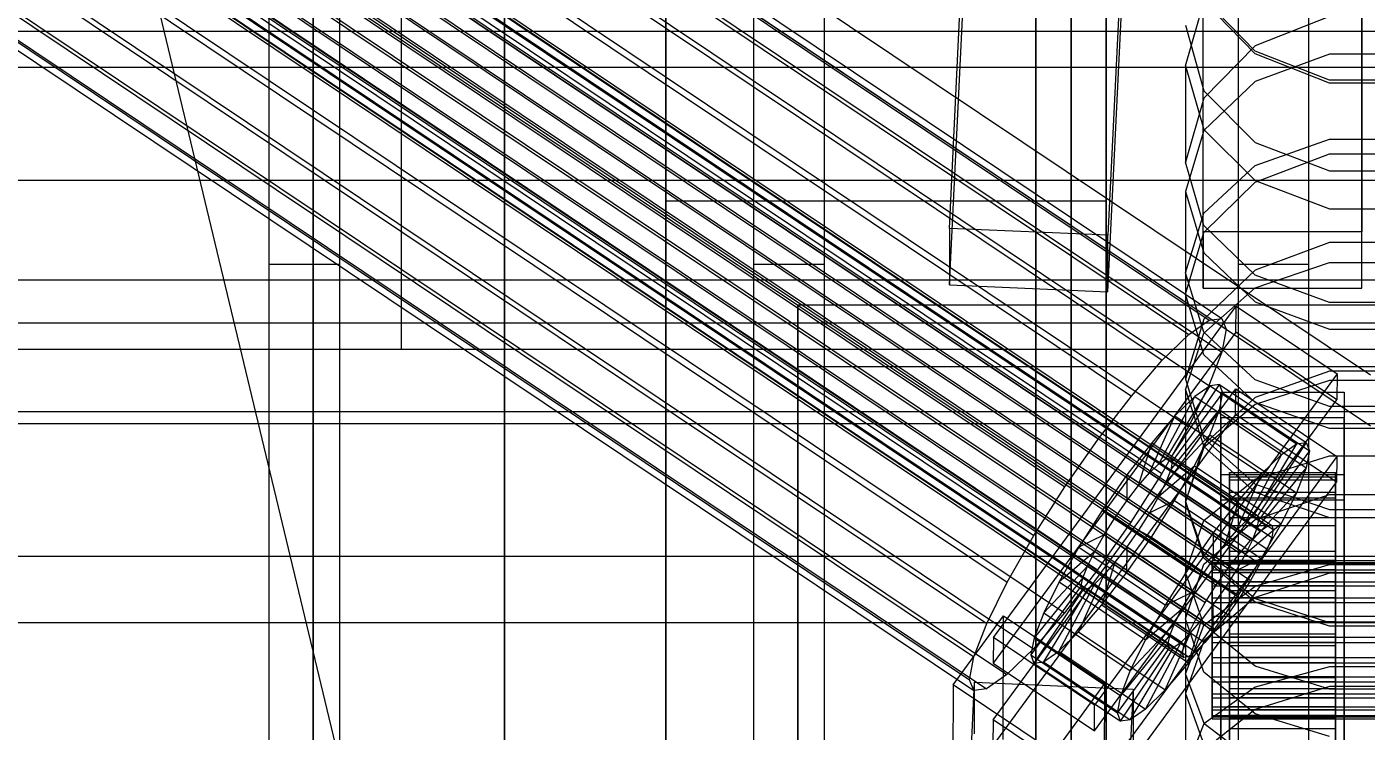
# Model space of a CAD drawing. Header units: millimetres. Extents: x -1970 to 34302, y -65268 to 6837.
# Drawn here: x -282.5 to -130.5, y -34578.4 to -34498.4 of the extents above; entities that cross this region are included whole.
import ezdxf

# ---------------------------------------------------------------- set-up
doc = ezdxf.new("R2010")
doc.units = ezdxf.units.MM
for name, color, linetype, lineweight in [('COTAS_O', 1, 'Continuous', 0), ('frontal_briquetadora', 7, 'Continuous', 0), ('frontal_C01', 7, 'Continuous', 0), ('frontal_C02', 7, 'Continuous', 0), ('frontal_C07', 7, 'Continuous', 0), ('frontal_mezcladora', 7, 'Continuous', 0), ('frontal_tolva', 7, 'Continuous', 0)]:
    doc.layers.add(name, color=color, linetype=linetype, lineweight=lineweight)
doc.dimstyles.new('R19_100', dxfattribs={"dimtxt": 250, "dimasz": 150, "dimexe": 150, "dimexo": 80, "dimgap": 100, "dimtad": 1, "dimtih": 1, "dimtoh": 1, "dimdsep": 46, "dimcen": 0.09, "dimadec": 0, "dimazin": 0, "dimtfac": 1, "dimtdec": 4, "dimtofl": 0, "dimtmove": 0, "dimatfit": 3, "dimfxl": 1, "dimtolj": 1, "dimtzin": 0, "dimarcsym": 0})

# ---------------------------------------------------------------- blocks, each defined once
blk = doc.blocks.new('*D38')
at = {"layer": 'COTAS_O', "color": 0, "lineweight": -2, "transparency": 16777216}
for p, q in [((-570, -33700), (200, -33700)), ((50, -34750), (50, -33850)), ((-570, -34900), (200, -34900))]:
    blk.add_line(p, q, dxfattribs=at)
at = {"layer": 'COTAS_O', "color": 0, "transparency": 16777216}
for points in [[(25, -33850), (75, -33850), (50, -33700)], [(25, -34750), (75, -34750), (50, -34900)]]:
    blk.add_solid(points, dxfattribs=at)
at = {"layer": 'Defpoints', "color": 0, "transparency": 16777216}
for p in [(-650, -33700), (50, -33700), (-650, -34900)]:
    blk.add_point(p, dxfattribs=at)
blk = doc.blocks.new('*D39')
at = {"layer": 'COTAS_O', "color": 0, "lineweight": -2, "transparency": 16777216}
for p, q in [((-650, -34820), (-650, -34050)), ((650, -34820), (650, -34050)), ((-500, -34200), (500, -34200))]:
    blk.add_line(p, q, dxfattribs=at)
at = {"layer": 'COTAS_O', "color": 0, "transparency": 16777216}
for points in [[(-500, -34175), (-500, -34225), (-650, -34200)], [(500, -34175), (500, -34225), (650, -34200)]]:
    blk.add_solid(points, dxfattribs=at)
at = {"layer": 'Defpoints', "color": 0, "transparency": 16777216}
for p in [(650, -34200), (-650, -34900), (650, -34900)]:
    blk.add_point(p, dxfattribs=at)

msp = doc.modelspace()

# ---------------------------------------------------------------- linework, layer by layer
at = {"layer": 'frontal_briquetadora'}
for p, q in [((-430, -33820), (-223.45, -34680)), ((-210, -34680), (-210, -33820)), ((-210, -34680), (-210, -34260)), ((-210, -34680), (-210, -34305)), ((-164, -34454.149), (-164, -34698)), ((-160, -34698), (-160, -34454.149)), ((-210, -34471), (-210, -34680)), ((-160, -34478.149), (-160, -34722)), ((-160, -34498.801), (-160, -34481.433)), ((-160, -34481.959), (-160, -34498.57)), ((-160, -34482.486), (-160, -34499.08)), ((-160, -34499.589), (-160, -34483.013)), ((-160, -34727.142), (-160, -34483.291)), ((-160, -34483.291), (-160, -34715.652)), ((-160, -34485.849), (-160, -34502.881)), ((-210, -34518.149), (-210, -34488.149)), ((-164, -34518.149), (-164, -34488.149)), ((-160, -34518.149), (-160, -34488.149)), ((-160, -34722.08), (-160, -34489.719)), ((-160, -34489.719), (-160, -34716.717)), ((-160, -34489.991), (-160, -34507.212)), ((-168, -34713.16), (-168, -34492.29)), ((-164, -34719.288), (-164, -34492.29)), ((-160, -34719.288), (-160, -34492.29)), ((-160, -34492.29), (-160, -34713.16)), ((-160, -34510.982), (-160, -34493.614)), ((-210, -34496), (-210, -34680)), ((-151, -34502.829), (-148.92, -34495.6)), ((-143.094, -34501.17), (-148.92, -34495.158)), ((-143.093, -34501.486), (-148.92, -34495.478)), ((-168, -34497.432), (-168, -34718.302)), ((-160, -34718.302), (-160, -34497.432)), ((-160, -34498.03), (-160, -34515.062)), ((-134.674, -34497.219), (-143.094, -34500.552)), ((-160, -34498.57), (-160, -34514.607)), ((-160, -34513.861), (-160, -34498.801)), ((-160, -34499.08), (-160, -34515.099)), ((-160, -34515.589), (-160, -34499.589)), ((-151, -34498.23), (-148.92, -34505.662)), ((-143.094, -34500.552), (-148.92, -34506.493)), ((-134.674, -34504.474), (-143.094, -34501.17)), ((-134.673, -34504.82), (-143.093, -34501.486)), ((-134.673, -34501.512), (-143.093, -34504.604)), ((-125.327, -34501.512), (-134.673, -34501.512)), ((-160, -34502.881), (-160, -34516.984)), ((-151, -34502.829), (-151, -34513.787)), ((-151, -34502.829), (-148.92, -34510.058)), ((-143.093, -34504.604), (-148.92, -34510.176)), ((-148.92, -34505.662), (-143.094, -34511.534)), ((-125.326, -34504.474), (-134.674, -34504.474)), ((-125.327, -34504.82), (-134.673, -34504.82)), ((-148.92, -34506.493), (-151, -34513.787)), ((-160, -34507.212), (-160, -34521.811)), ((-148.92, -34510.176), (-151, -34517.123)), ((-148.92, -34510.058), (-143.093, -34515.855)), ((-160, -34526.043), (-160, -34510.982)), ((-143.094, -34511.534), (-134.674, -34514.76)), ((-143.093, -34514.166), (-134.673, -34511.161)), ((-134.673, -34511.161), (-125.327, -34511.161)), ((-143.094, -34516.027), (-134.674, -34512.811)), ((-134.674, -34512.811), (-125.326, -34512.811)), ((-160, -34524.321), (-160, -34513.861)), ((-160, -34514.607), (-160, -34530.029)), ((-148.92, -34520.952), (-151, -34513.787)), ((-148.92, -34519.58), (-143.093, -34514.166)), ((-134.674, -34514.76), (-125.326, -34514.76)), ((-160, -34515.062), (-160, -34529.165)), ((-160, -34515.099), (-160, -34530.501)), ((-160, -34530.972), (-160, -34515.589)), ((-148.92, -34521.752), (-143.094, -34516.027)), ((-143.093, -34515.855), (-134.673, -34519.072)), ((-160, -34516.984), (-160, -34526.011)), ((-151, -34517.123), (-151, -34528.769)), ((-151, -34517.123), (-148.92, -34524.071)), ((-210, -34518.149), (-160, -34518.149)), ((-164, -34518.149), (-160, -34518.149)), ((-134.673, -34519.072), (-125.327, -34519.072)), ((-151, -34526.331), (-148.92, -34519.58)), ((-160, -34521.811), (-160, -34531.565)), ((-151, -34528.769), (-148.92, -34521.752)), ((-143.094, -34526.603), (-148.92, -34520.952)), ((-134.674, -34522.89), (-143.094, -34526.023)), ((-125.326, -34522.89), (-134.674, -34522.89)), ((-160, -34528.587), (-160, -34524.321)), ((-148.92, -34524.071), (-143.093, -34529.643)), ((-143.093, -34528.025), (-134.673, -34525.158)), ((-134.673, -34525.158), (-125.327, -34525.158)), ((-160, -34526.011), (-160, -34528.587)), ((-160, -34536.502), (-160, -34526.043)), ((-151, -34526.331), (-151, -34538.419)), ((-148.92, -34533.082), (-151, -34526.331)), ((-143.094, -34526.023), (-148.92, -34531.596)), ((-134.674, -34529.704), (-143.094, -34526.603)), ((-148.92, -34533.192), (-143.093, -34528.025)), ((-195, -34580), (-195, -34530)), ((195, -34530), (-195, -34530)), ((-195, -34530), (-195, -34537)), ((-160, -34529.165), (-160, -34538.192)), ((-148.92, -34535.648), (-151, -34528.769)), ((-143.093, -34529.643), (-134.673, -34532.735)), ((-125.326, -34529.704), (-134.674, -34529.704)), ((-160, -34530.029), (-160, -34544.797)), ((-160, -34530.501), (-160, -34545.247)), ((-160, -34545.697), (-160, -34530.972)), ((-160, -34531.565), (-160, -34534.991)), ((-148.92, -34531.596), (-151, -34538.419)), ((-134.673, -34532.735), (-125.327, -34532.735)), ((-151, -34539.635), (-148.92, -34533.192)), ((-143.093, -34538.496), (-148.92, -34533.082)), ((-143.094, -34541.066), (-148.92, -34535.648)), ((195, -34537), (-195, -34537)), ((-195, -34537), (-195, -34587)), ((-160, -34540.768), (-160, -34536.502)), ((-134.674, -34537.508), (-143.094, -34540.51)), ((-125.326, -34537.508), (-134.674, -34537.508)), ((-160, -34538.192), (-160, -34540.768)), ((-151, -34538.419), (-148.92, -34545.1)), ((-134.673, -34541.501), (-143.093, -34538.496)), ((-134.673, -34538.552), (-143.093, -34541.275)), ((-125.327, -34538.552), (-134.673, -34538.552)), ((-151, -34539.635), (-151, -34552.363)), ((-151, -34539.635), (-148.92, -34546.078)), ((-143.094, -34540.51), (-148.92, -34545.844)), ((-143.093, -34541.275), (-148.92, -34546.182)), ((-134.674, -34544.034), (-143.094, -34541.066)), ((-125.327, -34541.501), (-134.673, -34541.501)), ((-160, -34544.797), (-160, -34558.872)), ((-148.92, -34545.1), (-143.094, -34550.353)), ((-125.326, -34544.034), (-134.674, -34544.034)), ((-160, -34545.247), (-160, -34559.3)), ((-160, -34559.728), (-160, -34545.697)), ((-148.92, -34545.844), (-151, -34552.363)), ((-148.92, -34546.182), (-151, -34552.301)), ((-148.92, -34546.078), (-143.093, -34551.244)), ((-143.093, -34549.754), (-134.673, -34547.13)), ((-134.673, -34547.13), (-125.327, -34547.13)), ((-148.92, -34554.481), (-143.093, -34549.754)), ((-143.094, -34550.353), (-134.674, -34553.23)), ((-143.093, -34551.244), (-134.673, -34554.112)), ((-151, -34552.301), (-151, -34565.638)), ((-151, -34552.301), (-148.92, -34558.42)), ((-148.92, -34558.731), (-151, -34552.363)), ((-143.094, -34554.358), (-134.674, -34551.493)), ((-134.674, -34551.493), (-125.326, -34551.493)), ((-134.674, -34553.23), (-125.326, -34553.23)), ((-134.673, -34554.112), (-125.327, -34554.112)), ((-151, -34560.376), (-148.92, -34554.481)), ((-148.92, -34559.44), (-143.094, -34554.358)), ((-160, -34558.872), (-160, -34572.218)), ((-148.92, -34558.42), (-143.093, -34563.327)), ((-143.094, -34563.729), (-148.92, -34558.731)), ((-160, -34559.3), (-160, -34572.623)), ((-160, -34573.027), (-160, -34559.728)), ((-151, -34565.638), (-148.92, -34559.44)), ((-151, -34560.376), (-151, -34574.101)), ((-148.92, -34566.271), (-151, -34560.376)), ((-143.093, -34561.918), (-134.673, -34559.449)), ((-134.673, -34559.449), (-125.327, -34559.449)), ((-148.92, -34566.366), (-143.093, -34561.918)), ((-134.674, -34560.448), (-143.094, -34563.217)), ((-125.326, -34560.448), (-134.674, -34560.448)), ((-143.094, -34563.217), (-148.92, -34568.125)), ((-143.093, -34563.327), (-134.673, -34566.05)), ((-134.674, -34566.461), (-143.094, -34563.729)), ((-148.92, -34571.679), (-151, -34565.638)), ((-151, -34571.912), (-148.92, -34566.366)), ((-143.093, -34570.998), (-148.92, -34566.271)), ((-125.326, -34566.461), (-134.674, -34566.461)), ((-134.673, -34566.05), (-125.327, -34566.05)), ((-148.92, -34568.125), (-151, -34574.101)), ((-134.673, -34573.621), (-143.093, -34570.998)), ((-160, -34572.218), (-160, -34584.801)), ((-151, -34571.912), (-151, -34586.193)), ((-151, -34571.912), (-148.92, -34577.459)), ((-143.094, -34576.409), (-148.92, -34571.679)), ((-134.673, -34571.082), (-143.093, -34573.39)), ((-125.327, -34571.082), (-134.673, -34571.082)), ((-160, -34572.623), (-160, -34585.182)), ((-160, -34585.562), (-160, -34573.027)), ((-143.093, -34573.39), (-148.92, -34577.548)), ((-134.674, -34573.305), (-143.094, -34575.925)), ((-125.326, -34573.305), (-134.674, -34573.305)), ((-125.327, -34573.621), (-134.673, -34573.621)), ((-151, -34574.101), (-148.92, -34579.916)), ((-143.094, -34575.925), (-148.92, -34580.562)), ((-134.674, -34578.991), (-143.094, -34576.409)), ((-148.92, -34577.548), (-151, -34582.734)), ((-148.92, -34577.459), (-143.093, -34581.907))]:
    msp.add_line(p, q, dxfattribs=at)
at = {"layer": 'frontal_C01'}
for p, q in [((-250, -32680.37), (-250, -35735.764)), ((-250, -35740.498), (-250, -32685.104)), ((-228.298, -34363.008), (-228.298, -34675.195)), ((-228.298, -34680.882), (-228.298, -34368.695)), ((-177.811, -34521.291), (-174.943, -34462.472)), ((-156.962, -34463.259), (-159.83, -34522.078)), ((-177.811, -34527.696), (-174.943, -34468.877)), ((-159.83, -34528.483), (-156.962, -34469.663)), ((-149, -34521.683), (-149, -34476.589)), ((-131, -34476.589), (-131, -34521.683)), ((-149, -34528.087), (-149, -34482.992)), ((-131, -34528.087), (-131, -34482.992)), ((-425, -34515.805), (425, -34515.805)), ((-159.83, -34522.078), (-177.811, -34521.291)), ((-177.811, -34521.291), (-177.811, -34527.696)), ((-159.83, -34528.483), (-159.83, -34522.078)), ((-131, -34521.683), (-149, -34521.683)), ((-149, -34521.683), (-149, -34528.087)), ((-131, -34528.087), (-131, -34521.683)), ((425, -34527.173), (-425, -34527.173)), ((-177.811, -34527.696), (-159.83, -34528.483)), ((-149, -34528.087), (-131, -34528.087)), ((425, -34532.07), (-425, -34532.07)), ((-425, -34543.438), (425, -34543.438)), ((-450, -34566.054), (450, -34566.054))]:
    msp.add_line(p, q, dxfattribs=at)
at = {"layer": 'frontal_C02'}
for p, q in [((-250, -32976.99), (-250, -35767.535)), ((-250, -35772.314), (-250, -32981.769)), ((-332.629, -34408.224), (-148.32, -34531.708)), ((-331.181, -34408.027), (-146.872, -34531.511)), ((-334.938, -34409.848), (-150.629, -34533.332)), ((-330.692, -34409.271), (-146.383, -34532.755)), ((-356.348, -34412.441), (-142.549, -34555.682)), ((-355.53, -34411.865), (-141.731, -34555.107)), ((-355.017, -34411.796), (-141.218, -34555.037)), ((-354.844, -34412.236), (-141.045, -34555.478)), ((-337.95, -34412.788), (-153.641, -34536.272)), ((-331.197, -34411.87), (-146.887, -34535.354)), ((-357.415, -34413.483), (-143.617, -34556.724)), ((-355.022, -34413.157), (-141.224, -34556.399)), ((-358.659, -34414.92), (-144.861, -34558.161)), ((-355.541, -34414.496), (-141.742, -34557.737)), ((-332.659, -34415.648), (-148.35, -34539.132)), ((-146.196, -34559.896), (-359.995, -34416.655)), ((-356.363, -34416.161), (-142.565, -34559.402)), ((-341.461, -34416.844), (-157.152, -34540.328)), ((-361.332, -34418.568), (-147.533, -34561.81)), ((-357.434, -34418.039), (-143.635, -34561.28)), ((-362.578, -34420.531), (-148.779, -34563.773)), ((-358.68, -34420.001), (-144.881, -34563.243)), ((-334.981, -34420.346), (-150.672, -34543.83)), ((-360.017, -34421.915), (-146.218, -34565.157)), ((-160.922, -34545.224), (-345.231, -34421.74)), ((-363.648, -34422.409), (-149.85, -34565.651)), ((-364.471, -34424.074), (-150.672, -34567.315)), ((-362.596, -34425.087), (-148.798, -34568.329)), ((-361.352, -34423.65), (-147.554, -34566.891)), ((-365.168, -34426.334), (-151.369, -34569.575)), ((-364.989, -34425.413), (-151.191, -34568.654)), ((-363.664, -34426.129), (-149.865, -34569.37)), ((-338.003, -34425.646), (-153.694, -34549.13)), ((-364.995, -34426.774), (-151.196, -34570.016)), ((-364.482, -34426.704), (-150.683, -34569.946)), ((-349.002, -34427.142), (-164.693, -34550.626)), ((-341.52, -34431.186), (-157.211, -34554.67)), ((-352.519, -34432.681), (-168.21, -34556.165)), ((-345.291, -34436.587), (-160.982, -34560.071)), ((-355.541, -34437.981), (-171.232, -34561.465)), ((-349.061, -34441.483), (-164.752, -34564.967)), ((-357.863, -34442.68), (-173.554, -34566.164)), ((-352.572, -34445.539), (-168.263, -34569.023)), ((-359.326, -34446.457), (-175.016, -34569.941)), ((-359.83, -34449.057), (-175.521, -34572.541)), ((-355.584, -34448.479), (-171.275, -34571.963)), ((-359.341, -34450.3), (-175.032, -34573.784)), ((-357.893, -34450.103), (-173.584, -34573.587)), ((-130, -34537.975), (-228.298, -34472.116)), ((-228.298, -34472.116), (-228.298, -34756.938)), ((-228.298, -34762.679), (-228.298, -34477.858)), ((-228.298, -34477.858), (-130, -34543.716)), ((-172.809, -34567.736), (-145.277, -34530.143)), ((-148.32, -34531.708), (-146.872, -34531.511)), ((-146.872, -34531.511), (-146.383, -34532.755)), ((-145.289, -34533.066), (-145.277, -34530.143)), ((-145.277, -34530.143), (-133.809, -34537.827)), ((-150.629, -34533.332), (-148.32, -34531.708)), ((-146.383, -34532.755), (-146.887, -34535.354)), ((-145.289, -34533.066), (-172.821, -34570.659)), ((-153.641, -34536.272), (-150.629, -34533.332)), ((-133.821, -34540.749), (-145.289, -34533.066)), ((-146.887, -34535.354), (-148.35, -34539.132)), ((-157.152, -34540.328), (-153.641, -34536.272)), ((-133.809, -34537.827), (-161.341, -34575.42)), ((-152.686, -34547.354), (-147.143, -34539.032)), ((-147.143, -34539.032), (-148.226, -34539.179)), ((-147.143, -34539.032), (-137.313, -34545.618)), ((-146.777, -34539.962), (-147.143, -34539.032)), ((-133.809, -34537.827), (-133.821, -34540.749)), ((-172.847, -34577.089), (-145.315, -34539.496)), ((-160.922, -34545.224), (-157.152, -34540.328)), ((-154.017, -34547.999), (-149.953, -34540.394)), ((-153.199, -34547.423), (-148.226, -34539.179)), ((-152.513, -34547.794), (-146.777, -34539.962)), ((-149.953, -34540.394), (-152.207, -34542.594)), ((-148.35, -34539.132), (-150.672, -34543.83)), ((-148.226, -34539.179), (-149.953, -34540.394)), ((-149.953, -34540.394), (-140.123, -34546.98)), ((-148.226, -34539.179), (-138.396, -34545.765)), ((-147.155, -34541.907), (-146.777, -34539.962)), ((-147, -34542.796), (-147, -34539.873)), ((-147, -34539.873), (-133, -34539.873)), ((-147, -34585.777), (-147, -34539.873)), ((-146.777, -34539.962), (-136.948, -34546.548)), ((-145.327, -34542.418), (-145.315, -34539.496)), ((-145.315, -34539.496), (-133.847, -34547.179)), ((-133, -34539.873), (-133, -34542.796)), ((-133, -34539.873), (-133, -34585.777)), ((-161.353, -34578.342), (-133.821, -34540.749)), ((-152.692, -34548.715), (-147.155, -34541.907)), ((-148.249, -34544.732), (-147.155, -34541.907)), ((-147.155, -34541.907), (-137.325, -34548.492)), ((-145.327, -34542.418), (-172.859, -34580.011)), ((-155.085, -34549.041), (-152.207, -34542.594)), ((-152.207, -34542.594), (-154.833, -34545.628)), ((-152.207, -34542.594), (-142.377, -34549.179)), ((-133, -34542.796), (-147, -34542.796)), ((-147, -34542.796), (-147, -34588.7)), ((-133.859, -34550.102), (-145.327, -34542.418)), ((-133, -34588.7), (-133, -34542.796)), ((-150.672, -34543.83), (-153.694, -34549.13)), ((-153.21, -34550.054), (-148.249, -34544.732)), ((-149.985, -34548.247), (-148.249, -34544.732)), ((-148.249, -34544.732), (-138.419, -34551.318)), ((-164.693, -34550.626), (-160.922, -34545.224)), ((-154.833, -34545.628), (-157.653, -34549.29)), ((-156.329, -34550.478), (-154.833, -34545.628)), ((-154.833, -34545.628), (-145.003, -34552.214)), ((-138.396, -34545.765), (-143.369, -34554.009)), ((-137.313, -34545.618), (-142.856, -34553.939)), ((-136.948, -34546.548), (-142.683, -34554.38)), ((-140.123, -34546.98), (-138.396, -34545.765)), ((-138.396, -34545.765), (-137.313, -34545.618)), ((-136.948, -34546.548), (-137.325, -34548.492)), ((-137.313, -34545.618), (-136.948, -34546.548)), ((-133.847, -34547.179), (-161.379, -34584.772)), ((-155.085, -34549.041), (-154.017, -34547.999)), ((-154.033, -34551.719), (-149.985, -34548.247)), ((-154.017, -34547.999), (-153.199, -34547.423)), ((-144.188, -34554.585), (-154.017, -34547.999)), ((-153.199, -34547.423), (-152.686, -34547.354)), ((-143.369, -34554.009), (-153.199, -34547.423)), ((-152.513, -34547.794), (-152.692, -34548.715)), ((-142.856, -34553.939), (-152.686, -34547.354)), ((-152.686, -34547.354), (-152.513, -34547.794)), ((-142.683, -34554.38), (-152.513, -34547.794)), ((-152.246, -34552.212), (-149.985, -34548.247)), ((-149.985, -34548.247), (-140.156, -34554.833)), ((-140.123, -34546.98), (-144.188, -34554.585)), ((-142.377, -34549.179), (-140.123, -34546.98)), ((-133.847, -34547.179), (-133.859, -34550.102)), ((-157.653, -34549.29), (-160.474, -34553.33)), ((-157.653, -34549.29), (-157.665, -34552.213)), ((-147.823, -34555.876), (-157.653, -34549.29)), ((-153.694, -34549.13), (-157.211, -34554.67)), ((-156.329, -34550.478), (-155.085, -34549.041)), ((-145.255, -34555.626), (-155.085, -34549.041)), ((-152.692, -34548.715), (-153.21, -34550.054)), ((-142.862, -34555.301), (-152.692, -34548.715)), ((-147, -34552.148), (-147, -34549.226)), ((-147, -34549.226), (-133, -34549.226)), ((-147, -34595.13), (-147, -34549.226)), ((-146, -34559.012), (-146, -34549.018)), ((-146, -34549.018), (-146, -34549.494)), ((-146, -34549.018), (-134, -34549.018)), ((-146, -34549.836), (-146, -34549.018)), ((-146, -34559.238), (-146, -34549.494)), ((-146, -34549.494), (-146, -34551.232)), ((-146, -34549.494), (-134, -34549.494)), ((-142.377, -34549.179), (-145.255, -34555.626)), ((-145.003, -34552.214), (-142.377, -34549.179)), ((-137.325, -34548.492), (-142.862, -34555.301)), ((-137.325, -34548.492), (-138.419, -34551.318)), ((-134, -34549.494), (-134, -34549.018)), ((-134, -34549.018), (-134, -34559.012)), ((-134, -34549.018), (-134, -34549.836)), ((-134, -34551.232), (-134, -34549.494)), ((-134, -34549.494), (-134, -34559.238)), ((-133, -34549.226), (-133, -34552.148)), ((-133, -34549.226), (-133, -34595.13)), ((-168.21, -34556.165), (-164.693, -34550.626)), ((-161.391, -34587.695), (-133.859, -34550.102)), ((-157.665, -34552.213), (-156.329, -34550.478)), ((-146.499, -34557.064), (-156.329, -34550.478)), ((-153.21, -34550.054), (-154.033, -34551.719)), ((-143.38, -34556.64), (-153.21, -34550.054)), ((-146, -34559.4), (-146, -34549.836)), ((-146, -34549.836), (-134, -34549.836)), ((-146, -34551.893), (-146, -34549.836)), ((-146, -34560.061), (-146, -34551.232)), ((-146, -34551.232), (-146, -34554.112)), ((-146, -34551.232), (-134, -34551.232)), ((-134, -34549.836), (-134, -34559.4)), ((-134, -34549.836), (-134, -34551.893)), ((-134, -34554.112), (-134, -34551.232)), ((-134, -34551.232), (-134, -34560.061)), ((-159.001, -34554.126), (-157.665, -34552.213)), ((-157.665, -34552.213), (-147.835, -34558.798)), ((-154.033, -34551.719), (-155.103, -34553.597)), ((-155.103, -34553.597), (-152.246, -34552.212)), ((-154.877, -34556.355), (-152.246, -34552.212)), ((-144.203, -34558.305), (-154.033, -34551.719)), ((-152.246, -34552.212), (-142.416, -34558.798)), ((-147.823, -34555.876), (-145.003, -34552.214)), ((-133, -34552.148), (-147, -34552.148)), ((-147, -34552.148), (-147, -34598.053)), ((-145.003, -34552.214), (-146.499, -34557.064)), ((-146, -34560.374), (-146, -34551.893)), ((-146, -34551.893), (-134, -34551.893)), ((-146, -34555.047), (-146, -34551.893)), ((-138.419, -34551.318), (-143.38, -34556.64)), ((-138.419, -34551.318), (-140.156, -34554.833)), ((-134, -34551.893), (-134, -34560.374)), ((-134, -34551.893), (-134, -34555.047)), ((-133, -34598.053), (-133, -34552.148)), ((-160.474, -34553.33), (-163.105, -34557.474)), ((-159.001, -34554.126), (-160.474, -34553.33)), ((-160.474, -34553.33), (-150.644, -34559.916)), ((-160.247, -34556.089), (-159.001, -34554.126)), ((-149.171, -34560.712), (-159.001, -34554.126)), ((-155.103, -34553.597), (-156.35, -34555.559)), ((-145.274, -34560.182), (-155.103, -34553.597)), ((-146, -34561.425), (-146, -34554.112)), ((-146, -34554.112), (-146, -34557.94)), ((-146, -34554.112), (-134, -34554.112)), ((-143.369, -34554.009), (-144.188, -34554.585)), ((-142.856, -34553.939), (-143.369, -34554.009)), ((-142.683, -34554.38), (-142.856, -34553.939)), ((-134, -34557.94), (-134, -34554.112)), ((-134, -34554.112), (-134, -34561.425)), ((-157.211, -34554.67), (-160.982, -34560.071)), ((-156.35, -34555.559), (-157.686, -34557.473)), ((-156.35, -34555.559), (-154.877, -34556.355)), ((-146.52, -34562.145), (-156.35, -34555.559)), ((-145.255, -34555.626), (-146.499, -34557.064)), ((-146, -34561.868), (-146, -34555.047)), ((-146, -34555.047), (-134, -34555.047)), ((-146, -34559.085), (-146, -34555.047)), ((-144.188, -34554.585), (-145.255, -34555.626)), ((-140.156, -34554.833), (-144.203, -34558.305)), ((-143.617, -34556.724), (-142.549, -34555.682)), ((-143.38, -34556.64), (-142.862, -34555.301)), ((-142.862, -34555.301), (-142.683, -34554.38)), ((-142.549, -34555.682), (-141.731, -34555.107)), ((-140.156, -34554.833), (-142.416, -34558.798)), ((-141.731, -34555.107), (-141.218, -34555.037)), ((-141.045, -34555.478), (-141.224, -34556.399)), ((-141.218, -34555.037), (-141.045, -34555.478)), ((-134, -34555.047), (-134, -34561.868)), ((-134, -34555.047), (-134, -34559.085)), ((-171.232, -34561.465), (-168.21, -34556.165)), ((-160.247, -34556.089), (-163.105, -34557.474)), ((-161.318, -34557.967), (-160.247, -34556.089)), ((-150.417, -34562.675), (-160.247, -34556.089)), ((-157.698, -34560.396), (-154.877, -34556.355)), ((-154.877, -34556.355), (-145.047, -34562.941)), ((-150.644, -34559.916), (-147.823, -34555.876)), ((-147.835, -34558.798), (-147.823, -34555.876)), ((-146.499, -34557.064), (-147.835, -34558.798)), ((-144.861, -34558.161), (-143.617, -34556.724)), ((-144.203, -34558.305), (-143.38, -34556.64)), ((-141.224, -34556.399), (-141.742, -34557.737)), ((-163.105, -34557.474), (-165.365, -34561.438)), ((-161.318, -34557.967), (-165.365, -34561.438)), ((-163.105, -34557.474), (-153.275, -34564.06)), ((-162.14, -34559.632), (-161.318, -34557.967)), ((-151.488, -34564.553), (-161.318, -34557.967)), ((-157.686, -34557.473), (-159.022, -34559.208)), ((-157.686, -34557.473), (-157.698, -34560.396)), ((-147.856, -34564.059), (-157.686, -34557.473)), ((-147.835, -34558.798), (-149.171, -34560.712)), ((-146.196, -34559.896), (-144.861, -34558.161)), ((-146, -34563.238), (-146, -34557.94)), ((-146, -34557.94), (-146, -34562.454)), ((-146, -34557.94), (-134, -34557.94)), ((-145.274, -34560.182), (-144.203, -34558.305)), ((-142.416, -34558.798), (-145.274, -34560.182)), ((-142.416, -34558.798), (-145.047, -34562.941)), ((-141.742, -34557.737), (-142.565, -34559.402)), ((-134, -34562.454), (-134, -34557.94)), ((-134, -34557.94), (-134, -34563.238)), ((-162.14, -34559.632), (-167.102, -34564.953)), ((-160.982, -34560.071), (-164.752, -34564.967)), ((-162.659, -34560.971), (-162.14, -34559.632)), ((-152.311, -34566.218), (-162.14, -34559.632)), ((-159.022, -34559.208), (-160.518, -34564.058)), ((-160.518, -34564.058), (-157.698, -34560.396)), ((-159.022, -34559.208), (-160.266, -34560.645)), ((-149.192, -34565.794), (-159.022, -34559.208)), ((-157.698, -34560.396), (-147.868, -34566.982)), ((-153.275, -34564.06), (-150.644, -34559.916)), ((-150.644, -34559.916), (-149.171, -34560.712)), ((-148, -34559.4), (-148, -34559.012)), ((-148, -34559.012), (-148, -34559.238)), ((-148, -34559.012), (148, -34559.012)), ((-148, -34559.238), (-148, -34560.061)), ((-148, -34559.238), (148, -34559.238)), ((-148, -34560.374), (-148, -34559.4)), ((-148, -34559.4), (148, -34559.4)), ((-148, -34560.061), (-148, -34561.425)), ((-148, -34560.061), (148, -34560.061)), ((-148, -34561.868), (-148, -34560.374)), ((-148, -34560.374), (148, -34560.374)), ((-147.533, -34561.81), (-146.196, -34559.896)), ((-146.52, -34562.145), (-145.274, -34560.182)), ((-146, -34559.238), (-146, -34559.012)), ((-134, -34559.012), (-146, -34559.012)), ((-146, -34559.012), (-146, -34559.4)), ((-146, -34563.781), (-146, -34559.085)), ((-146, -34559.085), (-134, -34559.085)), ((-146, -34563.731), (-146, -34559.085)), ((-146, -34560.061), (-146, -34559.238)), ((-134, -34559.238), (-146, -34559.238)), ((-134, -34559.4), (-146, -34559.4)), ((-146, -34559.4), (-146, -34560.374)), ((-146, -34561.425), (-146, -34560.061)), ((-134, -34560.061), (-146, -34560.061)), ((-134, -34560.374), (-146, -34560.374)), ((-146, -34560.374), (-146, -34561.868)), ((-142.565, -34559.402), (-143.635, -34561.28)), ((-134, -34559.012), (-134, -34559.238)), ((-134, -34559.4), (-134, -34559.012)), ((-134, -34559.085), (-134, -34563.781)), ((-134, -34559.085), (-134, -34563.731)), ((-134, -34559.238), (-134, -34560.061)), ((-134, -34560.374), (-134, -34559.4)), ((-134, -34560.061), (-134, -34561.425)), ((-134, -34561.868), (-134, -34560.374)), ((-173.554, -34566.164), (-171.232, -34561.465)), ((-162.837, -34561.892), (-168.573, -34569.723)), ((-162.659, -34560.971), (-168.196, -34567.779)), ((-165.365, -34561.438), (-167.102, -34564.953)), ((-161.333, -34561.687), (-165.397, -34569.292)), ((-165.365, -34561.438), (-155.535, -34568.024)), ((-160.266, -34560.645), (-163.144, -34567.092)), ((-162.837, -34561.892), (-162.659, -34560.971)), ((-162.664, -34562.332), (-162.837, -34561.892)), ((-153.008, -34568.477), (-162.837, -34561.892)), ((-152.829, -34567.556), (-162.659, -34560.971)), ((-161.333, -34561.687), (-162.151, -34562.262)), ((-160.266, -34560.645), (-161.333, -34561.687)), ((-151.503, -34568.273), (-161.333, -34561.687)), ((-150.436, -34567.231), (-160.266, -34560.645)), ((-149.171, -34560.712), (-150.417, -34562.675)), ((-148.779, -34563.773), (-147.533, -34561.81)), ((-148, -34561.425), (-148, -34563.238)), ((-148, -34561.425), (148, -34561.425)), ((-148, -34563.781), (-148, -34561.868)), ((-148, -34561.868), (148, -34561.868)), ((-146, -34563.238), (-146, -34561.425)), ((-134, -34561.425), (-146, -34561.425)), ((-134, -34561.868), (-146, -34561.868)), ((-146, -34561.868), (-146, -34563.781)), ((-143.635, -34561.28), (-144.881, -34563.243)), ((-134, -34561.425), (-134, -34563.238)), ((-134, -34563.781), (-134, -34561.868)), ((-162.664, -34562.332), (-168.208, -34570.654)), ((-162.151, -34562.262), (-167.125, -34570.506)), ((-162.151, -34562.262), (-162.664, -34562.332)), ((-152.835, -34568.918), (-162.664, -34562.332)), ((-152.321, -34568.848), (-162.151, -34562.262)), ((-153.275, -34564.06), (-150.417, -34562.675)), ((-150.417, -34562.675), (-151.488, -34564.553)), ((-148, -34563.238), (-148, -34565.376)), ((-148, -34563.238), (148, -34563.238)), ((-145.047, -34562.941), (-147.868, -34566.982)), ((-147.856, -34564.059), (-146.52, -34562.145)), ((-145.047, -34562.941), (-146.52, -34562.145)), ((-144.881, -34563.243), (-146.218, -34565.157)), ((-146, -34562.454), (-146, -34565.376)), ((-134, -34562.454), (-146, -34562.454)), ((-146, -34562.454), (-146, -34567.346)), ((-146, -34565.376), (-146, -34563.238)), ((-134, -34563.238), (-146, -34563.238)), ((-134, -34565.376), (-134, -34562.454)), ((-134, -34567.346), (-134, -34562.454)), ((-134, -34563.238), (-134, -34565.376)), ((-164.752, -34564.967), (-168.263, -34569.023)), ((-167.102, -34564.953), (-168.196, -34567.779)), ((-167.102, -34564.953), (-157.272, -34571.539)), ((-163.144, -34567.092), (-160.518, -34564.058)), ((-160.518, -34564.058), (-150.688, -34570.644)), ((-155.535, -34568.024), (-153.275, -34564.06)), ((-155.535, -34568.024), (-151.488, -34564.553)), ((-151.488, -34564.553), (-152.311, -34566.218)), ((-149.85, -34565.651), (-148.779, -34563.773)), ((-149.192, -34565.794), (-147.856, -34564.059)), ((-148, -34565.981), (-148, -34563.781)), ((-148, -34563.781), (148, -34563.781)), ((-147.868, -34566.982), (-147.856, -34564.059)), ((-146, -34565.981), (-146, -34563.731)), ((-146, -34563.731), (-134, -34563.731)), ((-146, -34568.668), (-146, -34563.731)), ((-134, -34563.781), (-146, -34563.781)), ((-146, -34563.781), (-146, -34565.981)), ((-134, -34563.731), (-134, -34565.981)), ((-134, -34563.731), (-134, -34568.668)), ((-134, -34565.981), (-134, -34563.781)), ((-177.394, -34573.125), (-171.658, -34565.293)), ((-175.016, -34569.941), (-173.554, -34566.164)), ((-171.715, -34579.322), (-171.658, -34565.293)), ((-171.658, -34565.293), (-160.19, -34572.976)), ((-157.272, -34571.539), (-152.311, -34566.218)), ((-152.311, -34566.218), (-152.829, -34567.556)), ((-150.688, -34570.644), (-149.192, -34565.794)), ((-150.672, -34567.315), (-149.85, -34565.651)), ((-150.436, -34567.231), (-149.192, -34565.794)), ((-148, -34565.376), (-148, -34567.694)), ((148, -34565.376), (-148, -34565.376)), ((-148, -34568.32), (-148, -34565.981)), ((-148, -34565.981), (148, -34565.981)), ((-146.218, -34565.157), (-147.554, -34566.891)), ((-146, -34565.376), (-134, -34565.376)), ((-146, -34567.694), (-146, -34565.376)), ((-134, -34565.981), (-146, -34565.981)), ((-146, -34565.981), (-146, -34568.32)), ((-134, -34565.376), (-134, -34567.694)), ((-134, -34568.32), (-134, -34565.981)), ((-172.809, -34567.736), (-172.821, -34570.659)), ((-161.341, -34575.42), (-172.809, -34567.736)), ((-168.196, -34567.779), (-168.573, -34569.723)), ((-168.196, -34567.779), (-158.366, -34574.365)), ((-165.397, -34569.292), (-163.144, -34567.092)), ((-163.144, -34567.092), (-153.314, -34573.678)), ((-158.366, -34574.365), (-152.829, -34567.556)), ((-153.314, -34573.678), (-150.436, -34567.231)), ((-152.829, -34567.556), (-153.008, -34568.477)), ((-151.503, -34568.273), (-150.436, -34567.231)), ((-151.191, -34568.654), (-150.672, -34567.315)), ((-147.868, -34566.982), (-150.688, -34570.644)), ((-147.554, -34566.891), (-148.798, -34568.329)), ((-148, -34567.694), (-148, -34570.032)), ((-148, -34567.694), (148, -34567.694)), ((-146, -34567.694), (-146, -34567.346)), ((-146, -34567.346), (-146, -34572.283)), ((-146, -34567.346), (-134, -34567.346)), ((-146, -34570.032), (-146, -34567.694)), ((-134, -34567.694), (-146, -34567.694)), ((-134, -34572.283), (-134, -34567.346)), ((-134, -34567.346), (-134, -34567.694)), ((-134, -34567.694), (-134, -34570.032)), ((-168.263, -34569.023), (-171.275, -34571.963)), ((-167.125, -34570.506), (-165.397, -34569.292)), ((-165.397, -34569.292), (-155.567, -34575.877)), ((-158.743, -34576.309), (-153.008, -34568.477)), ((-158.378, -34577.239), (-152.835, -34568.918)), ((-157.295, -34577.092), (-152.321, -34568.848)), ((-157.272, -34571.539), (-155.535, -34568.024)), ((-155.567, -34575.877), (-151.503, -34568.273)), ((-153.008, -34568.477), (-152.835, -34568.918)), ((-152.835, -34568.918), (-152.321, -34568.848)), ((-152.321, -34568.848), (-151.503, -34568.273)), ((-151.369, -34569.575), (-151.191, -34568.654)), ((-149.865, -34569.37), (-150.683, -34569.946)), ((-148.798, -34568.329), (-149.865, -34569.37)), ((-148, -34570.637), (-148, -34568.32)), ((-148, -34568.32), (148, -34568.32)), ((-146, -34568.32), (-146, -34568.668)), ((-134, -34568.32), (-146, -34568.32)), ((-146, -34568.32), (-146, -34570.637)), ((-146, -34568.668), (-134, -34568.668)), ((-146, -34573.56), (-146, -34568.668)), ((-134, -34568.668), (-134, -34568.32)), ((-134, -34570.637), (-134, -34568.32)), ((-134, -34568.668), (-134, -34573.56)), ((-175.521, -34572.541), (-175.016, -34569.941)), ((-172.821, -34570.659), (-161.353, -34578.342)), ((-168.573, -34569.723), (-168.208, -34570.654)), ((-168.573, -34569.723), (-158.743, -34576.309)), ((-168.208, -34570.654), (-167.125, -34570.506)), ((-168.208, -34570.654), (-158.378, -34577.239)), ((-167.125, -34570.506), (-157.295, -34577.092)), ((-150.688, -34570.644), (-153.314, -34573.678)), ((-151.196, -34570.016), (-151.369, -34569.575)), ((-150.683, -34569.946), (-151.196, -34570.016)), ((-148, -34570.032), (-148, -34572.233)), ((-148, -34570.032), (148, -34570.032)), ((-148, -34572.775), (-148, -34570.637)), ((-148, -34570.637), (148, -34570.637)), ((-146, -34572.233), (-146, -34570.032)), ((-146, -34570.032), (-146, -34572.283)), ((-134, -34570.032), (-146, -34570.032)), ((-146, -34570.637), (-146, -34573.56)), ((-134, -34570.637), (-146, -34570.637)), ((-146, -34570.637), (-146, -34572.775)), ((-134, -34572.283), (-134, -34570.032)), ((-134, -34570.032), (-134, -34572.233)), ((-134, -34573.56), (-134, -34570.637)), ((-134, -34572.775), (-134, -34570.637)), ((-175.032, -34573.784), (-175.521, -34572.541)), ((-171.275, -34571.963), (-173.584, -34573.587)), ((-158.366, -34574.365), (-157.272, -34571.539)), ((-148, -34572.233), (-148, -34574.145)), ((-148, -34572.233), (148, -34572.233)), ((-146, -34574.145), (-146, -34572.233)), ((-146, -34572.233), (-146, -34576.928)), ((-134, -34572.233), (-146, -34572.233)), ((-146, -34572.283), (-146, -34576.928)), ((-146, -34572.283), (-134, -34572.283)), ((-134, -34576.928), (-134, -34572.233)), ((-134, -34572.233), (-134, -34574.145)), ((-134, -34576.928), (-134, -34572.283)), ((-177.811, -34632.206), (-174.943, -34572.829)), ((-177.394, -34573.125), (-177.451, -34587.154)), ((-165.926, -34580.808), (-177.394, -34573.125)), ((-173.584, -34573.587), (-175.032, -34573.784)), ((-174.943, -34578.675), (-174.943, -34572.829)), ((-174.943, -34572.829), (-156.962, -34573.623)), ((-160.19, -34572.976), (-165.926, -34580.808)), ((-160.19, -34572.976), (-160.247, -34587.005)), ((-156.962, -34573.623), (-159.83, -34633)), ((-156.962, -34573.623), (-156.962, -34579.469)), ((-153.314, -34573.678), (-155.567, -34575.877)), ((-148, -34574.588), (-148, -34572.775)), ((-148, -34572.775), (148, -34572.775)), ((-146, -34572.775), (-146, -34578.073)), ((-134, -34572.775), (-146, -34572.775)), ((-146, -34572.775), (-146, -34574.588)), ((-146, -34573.56), (-134, -34573.56)), ((-146, -34578.073), (-146, -34573.56)), ((-134, -34578.073), (-134, -34572.775)), ((-134, -34574.588), (-134, -34572.775)), ((-134, -34573.56), (-134, -34578.073)), ((-161.353, -34578.342), (-161.341, -34575.42)), ((-158.743, -34576.309), (-158.366, -34574.365)), ((-148, -34574.145), (-148, -34575.64)), ((-148, -34574.145), (148, -34574.145)), ((-148, -34575.953), (-148, -34574.588)), ((-148, -34574.588), (148, -34574.588)), ((-146, -34575.64), (-146, -34574.145)), ((-146, -34574.145), (-146, -34580.966)), ((-134, -34574.145), (-146, -34574.145)), ((-146, -34574.588), (-146, -34581.901)), ((-134, -34574.588), (-146, -34574.588)), ((-146, -34574.588), (-146, -34575.953)), ((-134, -34580.966), (-134, -34574.145)), ((-134, -34574.145), (-134, -34575.64)), ((-134, -34581.901), (-134, -34574.588)), ((-134, -34575.953), (-134, -34574.588)), ((-172.847, -34577.089), (-172.859, -34580.011)), ((-161.379, -34584.772), (-172.847, -34577.089)), ((-158.378, -34577.239), (-158.743, -34576.309)), ((-157.295, -34577.092), (-158.378, -34577.239)), ((-155.567, -34575.877), (-157.295, -34577.092)), ((-148, -34575.64), (-148, -34576.614)), ((-148, -34575.64), (148, -34575.64)), ((-148, -34576.776), (-148, -34575.953)), ((-148, -34575.953), (148, -34575.953)), ((-148, -34576.614), (-148, -34577.001)), ((-148, -34576.614), (148, -34576.614)), ((-148, -34577.001), (-148, -34576.776)), ((-148, -34576.776), (148, -34576.776)), ((-148, -34577.001), (148, -34577.001)), ((-146, -34576.614), (-146, -34575.64)), ((-146, -34575.64), (-146, -34584.121)), ((-134, -34575.64), (-146, -34575.64)), ((-146, -34575.953), (-146, -34584.782)), ((-134, -34575.953), (-146, -34575.953)), ((-146, -34575.953), (-146, -34576.776)), ((-146, -34577.001), (-146, -34576.614)), ((-146, -34576.614), (-146, -34586.177)), ((-134, -34576.614), (-146, -34576.614)), ((-146, -34576.776), (-146, -34586.519)), ((-134, -34576.776), (-146, -34576.776)), ((-146, -34576.776), (-146, -34577.001)), ((-146, -34576.928), (-146, -34580.966)), ((-146, -34576.928), (-134, -34576.928)), ((-146, -34577.001), (-146, -34586.995)), ((-134, -34577.001), (-146, -34577.001)), ((-134, -34584.121), (-134, -34575.64)), ((-134, -34575.64), (-134, -34576.614)), ((-134, -34584.782), (-134, -34575.953)), ((-134, -34576.776), (-134, -34575.953)), ((-134, -34586.177), (-134, -34576.614)), ((-134, -34576.614), (-134, -34577.001)), ((-134, -34586.519), (-134, -34576.776)), ((-134, -34577.001), (-134, -34576.776)), ((-134, -34580.966), (-134, -34576.928)), ((-134, -34586.995), (-134, -34577.001)), ((-146, -34578.073), (-134, -34578.073)), ((-146, -34581.901), (-146, -34578.073)), ((-134, -34578.073), (-134, -34581.901))]:
    msp.add_line(p, q, dxfattribs=at)
at = {"layer": 'frontal_C07'}
msp.add_line((-300, -34558.497), (300, -34558.497), dxfattribs=at)
at = {"layer": 'frontal_mezcladora'}
for p, q in [((-240, -34535), (-240, -34450)), ((-160, -34535), (-160, -34450)), ((-255, -34525.346), (-255, -34470.534)), ((-247, -34525.346), (-247, -34470.534)), ((-200, -34525.346), (-200, -34470.534)), ((-192, -34525.346), (-192, -34470.534)), ((-145, -34525.346), (-145, -34470.534)), ((-137, -34525.346), (-137, -34470.534)), ((-420, -34498.893), (240, -34498.893)), ((-255, -34590), (-255, -34525.346)), ((-255, -34525.346), (-247, -34525.346)), ((-247, -34590), (-247, -34525.346)), ((-200, -34590), (-200, -34525.346)), ((-200, -34525.346), (-192, -34525.346)), ((-192, -34590), (-192, -34525.346)), ((-145, -34590), (-145, -34525.346)), ((-145, -34525.346), (-137, -34525.346)), ((-137, -34590), (-137, -34525.346)), ((-315, -34535), (315, -34535)), ((-240, -34535), (-160, -34535)), ((-420, -34542.102), (240, -34542.102))]:
    msp.add_line(p, q, dxfattribs=at)
at = {"layer": 'frontal_tolva'}
msp.add_line((-1821.5, -34503), (1821.5, -34503), dxfattribs=at)

# ---------------------------------------------------------------- dimensions: what is measured, and where the dimension line sits
at = {"layer": 'COTAS_O'}
for p2, distance, picture, middle in [((-650, -33700), -700, '*D38', (50, -34300)), ((650, -34900), 700, '*D39', (0, -34200))]:
    dim = msp.add_aligned_dim(p1=(-650, -34900), p2=p2, distance=distance, text='<> O', dimstyle='R19_100', dxfattribs=at)
    dim.commit()
    dim.dimension.update_dxf_attribs({"geometry": picture, "text_midpoint": middle})

doc.saveas('drawing.dxf')
